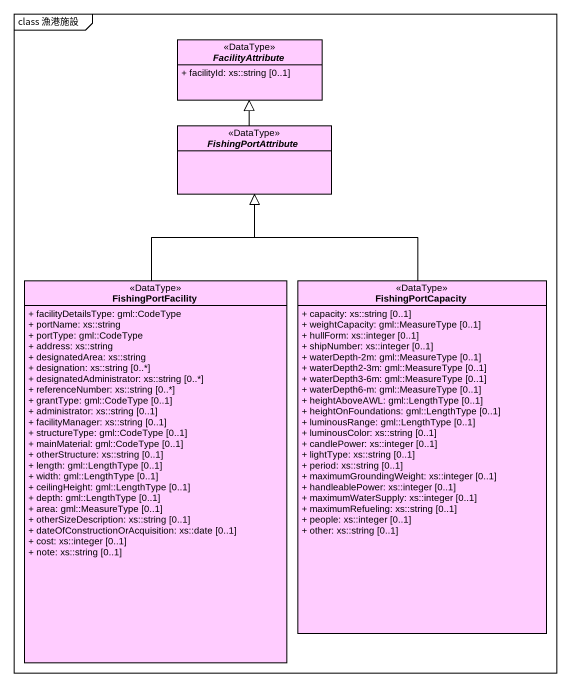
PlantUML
@startuml
mainframe class 漁港施設
hide circle
hide empty members
skinparam classAttributeIconSize 0
abstract class FacilityAttribute <<DataType>> #FFCCFF {
  + facilityId: xs::string [0..1]
}
abstract class FishingPortAttribute <<DataType>> #FFCCFF
class FishingPortFacility <<DataType>> #FFCCFF {
  + facilityDetailsType: gml::CodeType
  + portName: xs::string
  + portType: gml::CodeType
  + address: xs::string
  + designatedArea: xs::string
  + designation: xs::string [0..*]
  + designatedAdministrator: xs::string [0..*]
  + referenceNumber: xs::string [0..*]
  + grantType: gml::CodeType [0..1]
  + administrator: xs::string [0..1]
  + facilityManager: xs::string [0..1]
  + structureType: gml::CodeType [0..1]
  + mainMaterial: gml::CodeType [0..1]
  + otherStructure: xs::string [0..1]
  + length: gml::LengthType [0..1]
  + width: gml::LengthType [0..1]
  + ceilingHeight: gml::LengthType [0..1]
  + depth: gml::LengthType [0..1]
  + area: gml::MeasureType [0..1]
  + otherSizeDescription: xs::string [0..1]
  + dateOfConstructionOrAcquisition: xs::date [0..1]
  + cost: xs::integer [0..1]
  + note: xs::string [0..1]
}
class FishingPortCapacity <<DataType>> #FFCCFF {
  + capacity: xs::string [0..1]
  + weightCapacity: gml::MeasureType [0..1]
  + hullForm: xs::integer [0..1]
  + shipNumber: xs::integer [0..1]
  + waterDepth-2m: gml::MeasureType [0..1]
  + waterDepth2-3m: gml::MeasureType [0..1]
  + waterDepth3-6m: gml::MeasureType [0..1]
  + waterDepth6-m: gml::MeasureType [0..1]
  + heightAboveAWL: gml::LengthType [0..1]
  + heightOnFoundations: gml::LengthType [0..1]
  + luminousRange: gml::LengthType [0..1]
  + luminousColor: xs::string [0..1]
  + candlePower: xs::integer [0..1]
  + lightType: xs::string [0..1]
  + period: xs::string [0..1]
  + maximumGroundingWeight: xs::integer [0..1]
  + handleablePower: xs::integer [0..1]
  + maximumWaterSupply: xs::integer [0..1]
  + maximumRefueling: xs::string [0..1]
  + people: xs::integer [0..1]
  + other: xs::string [0..1]
}
FishingPortAttribute -up-|> FacilityAttribute
FishingPortFacility -up-|> FishingPortAttribute
FishingPortCapacity -up-|> FishingPortAttribute
@enduml
